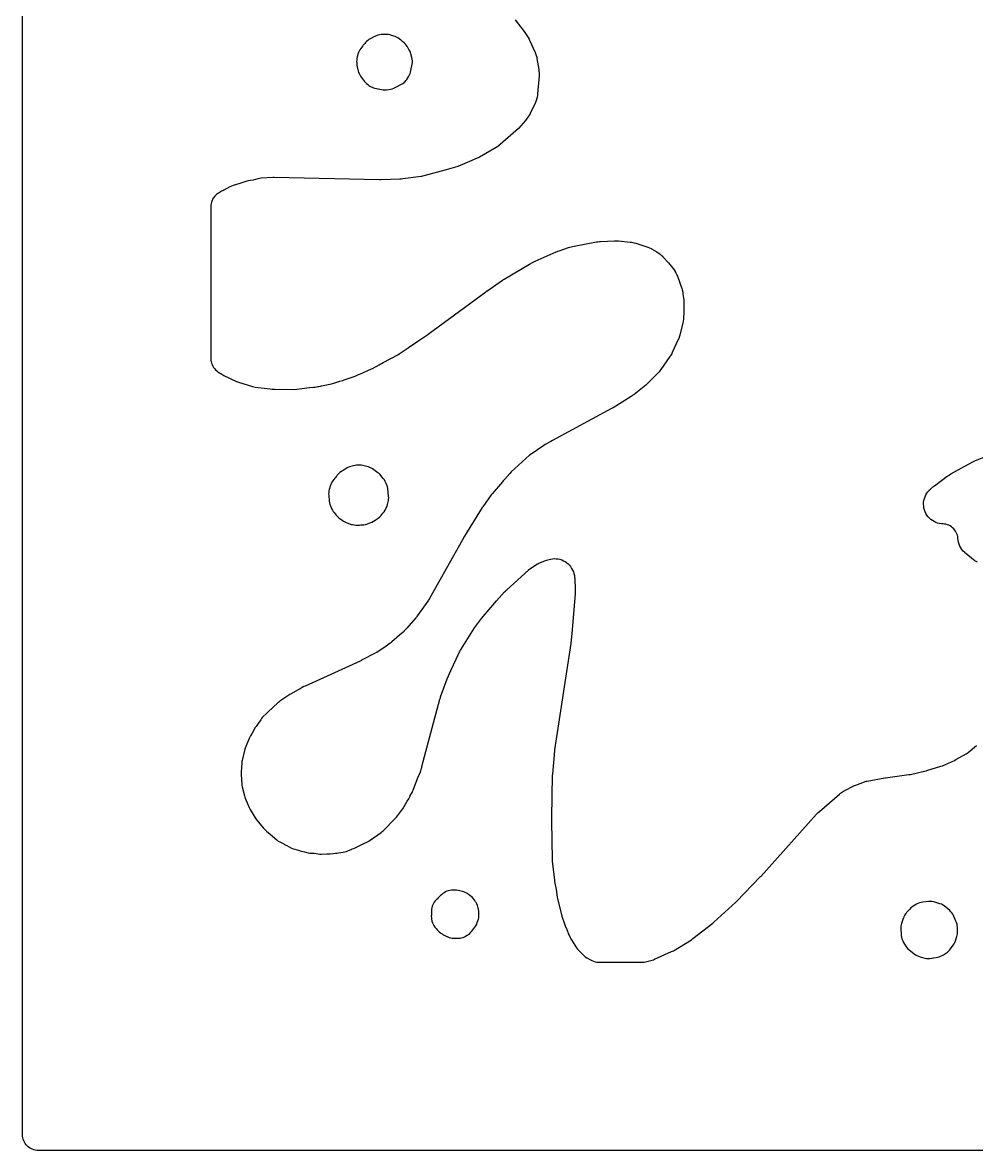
# Model space of a CAD drawing. Header units: millimetres. Extents: x 0 to 300, y 0 to 300.
# Drawn here: x -0.1 to 151.8, y -0.1 to 179.5 of the extents above; entities that cross this region are included whole.
import ezdxf

# ---------------------------------------------------------------- set-up
doc = ezdxf.new("R2010")
doc.units = ezdxf.units.MM
doc.layers.add('CUT', color=7, linetype='CONTINUOUS')

msp = doc.modelspace()

# ---------------------------------------------------------------- linework, layer by layer
at = {"layer": 'CUT'}
for points in [[(297.5872, -0.15), (2.4114, -0.15), (2.1053, -0.135), (1.8629, -0.099), (1.6252, -0.0395), (1.3944, 0.0431), (1.1729, 0.1479), (0.9627, 0.2738), (0.7659, 0.4198), (0.5844, 0.5844), (0.4198, 0.7659), (0.2738, 0.9627), (0.1479, 1.1729), (0.0431, 1.3944), (-0.0395, 1.6252), (-0.099, 1.8629), (-0.135, 2.1053), (-0.15, 2.4114), (-0.15, 297.5886)], [(78.3402, 179.9569), (79.7739, 178.1007), (80.327, 177.2606), (80.4054, 177.1362), (80.419, 177.1136), (80.5609, 176.8562), (80.5727, 176.8326), (80.636, 176.6999), (81.5254, 174.7364), (81.5902, 174.5846), (81.6012, 174.5572), (81.7016, 174.2709), (81.7764, 173.9769), (81.7824, 173.948), (81.8125, 173.7857), (82.1006, 172.0146), (82.129, 171.7987), (82.1317, 171.7563), (82.1325, 171.744), (82.1335, 171.7295), (82.1376, 171.6655), (82.1525, 171.2966), (82.1517, 171.2562), (82.1402, 171.0297), (81.9066, 168.1439), (81.888, 167.9672), (81.884, 167.9356), (81.8219, 167.5857), (81.8149, 167.5548), (81.7714, 167.3824), (81.6934, 167.1009), (81.6427, 166.9331), (81.6329, 166.9033), (81.5905, 166.7921), (80.7375, 165.0201), (80.7157, 164.9771), (80.5655, 164.7318), (80.5483, 164.7063), (80.4485, 164.566), (79.9644, 163.9173), (78.888, 162.6352), (75.9469, 160.0589), (75.8136, 159.9475), (75.7893, 159.9281), (75.5079, 159.7244), (75.4819, 159.7074), (75.3345, 159.6155), (73.6615, 158.6263), (72.6629, 158.0775), (72.5304, 158.0081), (72.4395, 157.9628), (72.3043, 157.8987), (71.4513, 157.5151), (69.2214, 156.598), (67.3441, 156.0388), (63.7668, 155.0758), (63.5621, 155.0268), (63.4223, 154.9974), (63.3757, 154.989), (62.9524, 154.9359), (60.4617, 154.6231), (60.1484, 154.5838), (59.9646, 154.5607), (56.9937, 154.4707), (56.8983, 154.4691), (56.8335, 154.4688), (56.7381, 154.4695), (39.9231, 154.8158), (39.8887, 154.8163), (39.8823, 154.8164), (39.7377, 154.8132), (37.8771, 154.7181), (37.6059, 154.6893), (37.3394, 154.6312), (36.5704, 154.4189), (36.1036, 154.3561), (35.8538, 154.3095), (35.6101, 154.2378), (34.4784, 153.8413), (33.3996, 153.5435), (33.1275, 153.4513), (32.8678, 153.3284), (31.9378, 152.8212), (31.7355, 152.7259), (31.559, 152.634), (31.3903, 152.5283), (31.3485, 152.4998), (31.1529, 152.3931), (30.9452, 152.2663), (30.7507, 152.1199), (30.5714, 151.9552), (30.409, 151.7739), (30.265, 151.5777), (30.1407, 151.3684), (30.0374, 151.148), (29.956, 150.9185), (29.8973, 150.6823), (29.8619, 150.4415), (29.85, 150.1983), (29.85, 150.1562), (29.85, 126.0451), (29.85, 125.9783), (29.8623, 125.7306), (29.8991, 125.4855), (29.9599, 125.2451), (30.0443, 125.012), (30.1513, 124.7884), (30.28, 124.5765), (30.429, 124.3783), (30.5969, 124.1959), (30.7821, 124.0311), (30.9826, 123.8853), (31.6076, 123.477), (31.9203, 123.3033), (33.9617, 122.3534), (34.2707, 122.2339), (36.4818, 121.5429), (36.6946, 121.4866), (36.9116, 121.4492), (39.2992, 121.145), (39.6152, 121.125), (40.0009, 121.125), (40.0394, 121.1216), (43.1966, 121.0707), (43.5602, 121.0914), (45.5447, 121.3502), (46.2098, 121.4057), (46.4827, 121.4437), (46.9224, 121.5299), (47.0372, 121.5448), (47.3331, 121.6017), (47.4773, 121.6386), (49.0818, 121.953), (49.4243, 122.0458), (50.3959, 122.3847), (50.8878, 122.5105), (51.1109, 122.5787), (52.8484, 123.2005), (53.0715, 123.2927), (53.2783, 123.3901), (53.3998, 123.4325), (53.5881, 123.5068), (55.4295, 124.3216), (55.6134, 124.4122), (56.6729, 124.9891), (56.8332, 125.0647), (57.0496, 125.1799), (57.3231, 125.3432), (59.6273, 126.5979), (59.8358, 126.7251), (61.2893, 127.7117), (61.3507, 127.7484), (61.3764, 127.7639), (61.3811, 127.7668), (61.4874, 127.8358), (62.9924, 128.8678), (64.4147, 129.8333), (64.4589, 129.864), (64.4687, 129.871), (64.5009, 129.8943), (73.6693, 136.6327), (73.72, 136.6693), (73.7548, 136.694), (73.8061, 136.7298), (76.3222, 138.4527), (76.4204, 138.5177), (76.4878, 138.5608), (76.588, 138.6227), (80.6415, 141.0393), (80.8156, 141.1281), (80.8655, 141.1535), (81.0204, 141.2326), (81.5157, 141.4852), (84.8861, 142.9768), (85.0496, 143.0446), (85.1618, 143.088), (85.3284, 143.148), (86.838, 143.652), (87.0733, 143.7221), (87.2346, 143.7644), (87.474, 143.8189), (91.3213, 144.5636), (91.4598, 144.5877), (91.4847, 144.5916), (91.7639, 144.6242), (91.789, 144.6262), (91.9293, 144.6346), (94.1578, 144.7265), (94.4038, 144.7286), (94.5707, 144.7245), (94.8163, 144.7105), (96.653, 144.5447), (96.8598, 144.5202), (96.8966, 144.5148), (97.3046, 144.4317), (97.3405, 144.4222), (97.5405, 144.3638), (99.3139, 143.7913), (99.4887, 143.7299), (99.991, 143.5016), (100.0701, 143.4595), (100.7922, 143.051), (100.9172, 142.9771), (101.2631, 142.7325), (101.4098, 142.6233), (101.4355, 142.6032), (101.712, 142.3641), (101.7356, 142.3416), (101.8648, 142.2122), (102.7924, 141.2369), (103.6476, 140.0992), (103.7587, 139.9433), (103.7778, 139.9149), (103.9594, 139.6135), (104.1094, 139.2952), (104.1224, 139.2636), (104.1905, 139.0846), (104.8771, 137.132), (104.9371, 136.9462), (104.9469, 136.9128), (105.0374, 136.533), (105.0438, 136.4987), (105.0741, 136.3058), (105.1981, 135.3558), (105.2138, 135.2141), (105.2162, 135.1887), (105.2258, 135.0092), (105.1964, 133.1594), (105.183, 132.5579), (105.1728, 132.3517), (105.1699, 132.3149), (105.1154, 131.9059), (105.1086, 131.8697), (105.0645, 131.668), (104.5858, 129.7326), (104.5389, 129.5607), (104.5298, 129.5301), (104.4118, 129.1939), (104.3998, 129.1644), (104.3289, 129.0009), (103.3753, 126.9361), (103.2994, 126.7811), (103.2852, 126.7537), (103.1124, 126.4552), (103.0958, 126.4293), (102.9992, 126.2863), (101.5552, 124.2493), (101.3884, 124.0314), (101.2699, 123.8878), (101.0877, 123.6827), (100.1369, 122.6886), (99.1432, 121.7251), (97.2823, 120.2608), (97.112, 120.1344), (96.9939, 120.0519), (96.8167, 119.9353), (93.9382, 118.1564), (93.8449, 118.1006), (93.7809, 118.0636), (93.6861, 118.0106), (84.3072, 112.9407), (84.0335, 112.798), (83.9282, 112.7358), (83.1196, 112.2987), (82.885, 112.1546), (80.8818, 110.7671), (80.633, 110.5703), (77.6999, 107.9308), (77.4757, 107.7014), (76.6871, 106.7832), (76.6364, 106.7325), (76.4223, 106.4884), (76.3245, 106.3611), (74.6648, 104.4287), (74.5272, 104.2532), (73.1803, 102.3683), (73.1632, 102.3441), (73.1602, 102.3397), (73.0914, 102.2355), (70.2609, 97.7072), (70.2263, 97.6502), (70.2188, 97.6374), (70.1942, 97.5947), (64.6683, 87.7682), (64.5721, 87.6067), (64.504, 87.4986), (64.3998, 87.3421), (62.802, 85.0686), (62.6894, 84.9166), (62.6103, 84.8153), (62.4902, 84.6692), (61.0692, 83.0275), (60.7842, 82.7114), (60.679, 82.6016), (60.66, 82.5822), (60.4872, 82.4174), (59.9343, 81.9226), (58.7065, 80.8531), (58.5185, 80.6997), (58.4406, 80.6402), (58.4338, 80.6352), (57.7678, 80.1778), (56.2817, 79.1889), (56.2061, 79.1414), (56.1398, 79.1042), (53.8789, 77.9243), (53.7878, 77.8783), (53.7254, 77.8478), (53.6331, 77.8044), (44.8677, 73.8205), (44.6839, 73.7276), (44.3876, 73.5623), (44.2254, 73.4814), (44.0658, 73.3864), (44.0249, 73.3599), (42.6383, 72.5861), (42.4618, 72.4777), (40.8444, 71.3904), (40.6821, 71.2715), (40.5299, 71.14), (39.007, 69.713), (38.7115, 69.4397), (38.6522, 69.3806), (38.197, 68.954), (38.0474, 68.8012), (37.9113, 68.6362), (37.7898, 68.4602), (37.4161, 67.8657), (37.172, 67.5607), (37.0475, 67.391), (36.9378, 67.2114), (36.4336, 66.3027), (36.1605, 65.8683), (36.0486, 65.6707), (35.955, 65.4639), (35.3357, 63.9111), (35.2252, 63.5612), (34.8487, 61.9716), (34.8109, 61.7788), (34.7885, 61.5837), (34.6755, 60.0886), (34.6684, 59.9036), (34.675, 59.7186), (34.7872, 58.1787), (34.8114, 57.9695), (34.853, 57.763), (35.2089, 56.3168), (35.2632, 56.1283), (35.3321, 55.9446), (35.9404, 54.4989), (36.1018, 54.1808), (36.9186, 52.8213), (37.0266, 52.6566), (37.1473, 52.5009), (38.2497, 51.1884), (38.3093, 51.1228), (38.3289, 51.0984), (38.5053, 50.901), (38.7016, 50.7233), (39.29, 50.2449), (40.3596, 49.3169), (40.5912, 49.1387), (40.8419, 48.9887), (41.4545, 48.6692), (41.6057, 48.5789), (41.7942, 48.4771), (41.9667, 48.4021), (42.7025, 48.0184), (42.9673, 47.8993), (43.2442, 47.8118), (43.9947, 47.6215), (44.0645, 47.5947), (44.3124, 47.514), (44.5674, 47.4595), (44.7468, 47.4309), (45.3768, 47.2712), (45.6362, 47.2199), (45.8996, 47.1963), (46.3119, 47.1812), (46.9325, 47.0822), (47.2061, 47.0538), (47.4811, 47.0557), (48.3202, 47.1077), (48.4974, 47.1012), (48.6918, 47.1017), (48.8856, 47.1172), (49.329, 47.1702), (49.6966, 47.193), (49.9505, 47.2218), (50.1793, 47.2719), (50.952, 47.3642), (51.2075, 47.4083), (51.4571, 47.4786), (51.6981, 47.5745), (52.2933, 47.8476), (52.3828, 47.8721), (52.6199, 47.9496), (52.848, 48.0505), (53.9189, 48.5891), (54.2462, 48.744), (54.8312, 49.0125), (55.0491, 49.1258), (55.2548, 49.2599), (56.9729, 50.5043), (57.1344, 50.6317), (57.2848, 50.7719), (59.2222, 52.7327), (59.4158, 52.9531), (60.2246, 53.9911), (60.4153, 54.2736), (61.1274, 55.5014), (61.3721, 55.8704), (61.4912, 56.0694), (61.5914, 56.2785), (61.6273, 56.3634), (61.9044, 56.8413), (62.0024, 57.0281), (62.0844, 57.2224), (62.7804, 59.0899), (63.2289, 60.1501), (63.2949, 60.324), (63.3478, 60.5023), (63.4536, 60.9142), (63.4848, 61.0119), (66.3541, 71.7232), (66.393, 71.8584), (66.4212, 71.9498), (66.4652, 72.0834), (67.4807, 74.9838), (68.0962, 76.3101), (68.5154, 77.2134), (68.9204, 78.0861), (69.2058, 78.7011), (69.4928, 79.2708), (69.5777, 79.4296), (69.6379, 79.536), (69.7302, 79.6906), (71.8801, 83.099), (71.9795, 83.2486), (72.0495, 83.3485), (72.1559, 83.4931), (72.9772, 84.5546), (75.3483, 87.3847), (76.6537, 88.8198), (76.7775, 88.9495), (76.8636, 89.0356), (76.9934, 89.1592), (80.4512, 92.2981), (80.4596, 92.3053), (80.5326, 92.359), (80.6938, 92.4713), (81.9136, 93.2749), (81.9699, 93.31), (82.1118, 93.3711), (83.3188, 93.8525), (83.5174, 93.9252), (83.5532, 93.9372), (83.9451, 94.0443), (84.2833, 94.0984), (84.5764, 94.116), (84.8707, 94.1062), (85.1641, 94.0687), (85.4539, 94.0038), (85.7512, 93.907), (86.0233, 93.7884), (86.2849, 93.6434), (86.5315, 93.4742), (86.7609, 93.2824), (86.9711, 93.0696), (87.1601, 92.8378), (87.3395, 92.5694), (87.4983, 92.2753), (87.6171, 91.9976), (87.7044, 91.7291), (87.7673, 91.4539), (87.8088, 91.1473), (87.8115, 91.1174), (87.8229, 90.9494), (87.9008, 89.2212), (87.904, 88.9829), (87.901, 88.8211), (87.889, 88.5831), (87.4097, 82.76), (87.1973, 80.5742), (84.6196, 63.6352), (84.6154, 63.6066), (84.6147, 63.6014), (84.6007, 63.4805), (84.2652, 59.7947), (84.2624, 59.7613), (84.2619, 59.7555), (84.255, 59.6153), (84.1121, 52.8802), (84.1116, 52.8251), (84.1116, 52.8128), (84.112, 52.7722), (84.1125, 52.7406), (84.112, 52.6829), (84.112, 52.6678), (84.1128, 52.6178), (84.1189, 52.3683), (84.225, 46.1532), (84.2413, 45.9081), (84.5913, 42.8879), (84.6232, 42.6855), (84.8775, 41.4138), (85.0508, 40.2072), (85.0958, 39.9738), (85.7787, 37.1564), (85.8723, 36.8549), (86.1484, 36.1306), (86.2093, 35.9228), (86.3057, 35.6523), (86.5607, 35.0491), (86.7301, 34.6048), (86.8053, 34.428), (86.894, 34.2576), (86.8989, 34.249), (87.104, 33.7637), (87.1991, 33.5638), (87.3115, 33.3731), (88.125, 32.1235), (88.2883, 31.9007), (88.4752, 31.6971), (89.2944, 30.8986), (89.5147, 30.7077), (89.7557, 30.5436), (90.322, 30.2047), (90.5604, 30.079), (90.8109, 29.9797), (91.0707, 29.9079), (91.3366, 29.8645), (91.6057, 29.85), (91.666, 29.85), (98.6554, 29.85), (98.6789, 29.85), (98.8938, 29.8593), (99.1072, 29.887), (99.3175, 29.9329), (100.1657, 30.1571), (100.3632, 30.2181), (100.555, 30.2952), (103.2729, 31.5212), (103.5455, 31.6649), (106.431, 33.4225), (106.6706, 33.5883), (109.8359, 36.0638), (109.8658, 36.0876), (109.8712, 36.0919), (109.9932, 36.197), (113.4724, 39.3957), (113.4924, 39.4144), (113.4958, 39.4175), (113.5772, 39.4976), (117.3867, 43.4206), (117.4248, 43.4606), (117.4331, 43.4696), (117.4606, 43.4996), (126.3528, 53.3888), (126.5153, 53.5585), (126.6292, 53.6702), (126.802, 53.8294), (129.9949, 56.5911), (130.1417, 56.7117), (130.1685, 56.7326), (130.4793, 56.9507), (130.5081, 56.9687), (130.6714, 57.0657), (131.0939, 57.3023), (132.062, 57.8087), (132.2666, 57.908), (132.4074, 57.9711), (132.6176, 58.0578), (133.9771, 58.5706), (134.0908, 58.605), (134.1159, 58.6115), (134.2564, 58.6453), (134.4122, 58.6796), (137.2403, 59.1896), (137.3083, 59.2018), (137.3586, 59.2109), (137.3662, 59.2123), (141.0865, 59.7111), (141.3094, 59.7513), (143.7611, 60.3095), (143.7965, 60.3179), (143.803, 60.3194), (143.9503, 60.36), (146.1466, 61.0384), (146.4133, 61.1377), (148.3187, 61.9736), (148.5607, 62.0958), (150.1799, 63.027), (150.3448, 63.1306), (150.501, 63.2466), (151.8428, 64.3264)], [(151.9785, 93.5526), (151.6007, 93.7863), (151.5684, 93.809), (151.3905, 93.9423), (150.138, 94.9396), (149.9926, 95.0615), (149.9672, 95.084), (149.7176, 95.3278), (149.5136, 95.572), (149.3353, 95.8357), (149.1846, 96.116), (149.063, 96.4101), (148.9718, 96.7151), (148.9118, 97.0276), (148.8812, 97.374), (148.8487, 97.6111), (148.7937, 97.8441), (148.7167, 98.0707), (148.6183, 98.2888), (148.4996, 98.4966), (148.3615, 98.6921), (148.2054, 98.8735), (148.0326, 99.0391), (147.8448, 99.1875), (147.6436, 99.3172), (147.431, 99.427), (147.2089, 99.5161), (146.9792, 99.5835), (146.7442, 99.6286), (146.5059, 99.651), (146.2571, 99.6625), (145.9522, 99.7067), (145.653, 99.7806), (145.3625, 99.8834), (145.0834, 100.0142), (144.8185, 100.1716), (144.5703, 100.3542), (144.3411, 100.5602), (144.1332, 100.7877), (143.9486, 101.0344), (143.789, 101.298), (143.6559, 101.5759), (143.5507, 101.8656), (143.4744, 102.1641), (143.4276, 102.4687), (143.4109, 102.7764), (143.4243, 103.0843), (143.4679, 103.3894), (143.5411, 103.6887), (143.6432, 103.9795), (143.7733, 104.2588), (143.9301, 104.5241), (144.1121, 104.7727), (144.3374, 105.0245), (144.3604, 105.0478), (144.4927, 105.1754), (144.6833, 105.3504), (144.8287, 105.4772), (144.9297, 105.5608), (145.0308, 105.6402), (145.1308, 105.7167), (147.1607, 107.2277), (147.374, 107.3753), (147.5222, 107.4704), (147.7453, 107.6029), (151.1768, 109.4841), (151.358, 109.5772), (151.4828, 109.637), (151.6689, 109.7201), (153.5885, 110.5154)]]:
    msp.add_lwpolyline(points, dxfattribs=at)
for points in [[(53.0943, 173.013), (53.0942, 172.9745), (53.108, 172.7062), (53.1505, 172.441), (53.2212, 172.1819), (53.2582, 172.0702), (53.2695, 172.0092), (53.321, 171.7876), (53.3924, 171.5716), (53.4832, 171.3629), (53.5925, 171.1634), (53.7196, 170.9747), (54.3538, 170.1192), (54.5007, 169.9391), (54.6637, 169.7735), (54.8414, 169.6237), (55.0323, 169.4911), (55.1833, 169.3962), (55.3737, 169.2879), (55.5729, 169.1967), (55.7793, 169.1233), (55.9914, 169.0682), (55.9945, 169.0676), (56.001, 169.0648), (56.2305, 168.9923), (56.466, 168.9423), (56.4793, 168.9401), (56.491, 168.9371), (57.0379, 168.8227), (57.2959, 168.7827), (57.5567, 168.7698), (57.8174, 168.7841), (58.2255, 168.8281), (58.4964, 168.8724), (58.7609, 168.9462), (59.0157, 169.0485), (59.4553, 169.2538), (59.6419, 169.3507), (59.783, 169.4398), (59.8165, 169.457), (59.8239, 169.4618), (60.024, 169.557), (60.2426, 169.6746), (60.4484, 169.8133), (60.6395, 169.9717), (60.653, 169.9841), (60.8, 170.1305), (60.9343, 170.2885), (61.0551, 170.4571), (61.3702, 170.9381), (61.4956, 171.152), (61.5992, 171.3772), (61.68, 171.6116), (61.7372, 171.8528), (61.9223, 172.8523), (61.9574, 173.125), (61.9624, 173.3999), (61.9371, 173.6737), (61.882, 173.9431), (61.7347, 174.5036), (61.6527, 174.759), (61.5438, 175.0041), (61.4093, 175.2361), (61.2912, 175.4168), (61.2898, 175.4195), (61.1652, 175.6199), (61.1174, 175.6826), (61.0084, 175.8493), (60.8416, 176.0757), (60.6504, 176.2818), (60.4645, 176.4417), (60.3453, 176.5496), (60.163, 176.6866), (60.0883, 176.7328), (59.8655, 176.9036), (59.6554, 177.0483), (59.4317, 177.1708), (59.1966, 177.2699), (58.6525, 177.4673), (58.4127, 177.5409), (58.1666, 177.5901), (57.9169, 177.6143), (57.666, 177.6135), (56.9855, 177.5769), (56.7206, 177.5484), (56.4602, 177.492), (56.2073, 177.4081), (55.9648, 177.2978), (55.7175, 177.169), (55.6996, 177.1612), (55.6592, 177.1386), (55.2516, 176.9263), (55.039, 176.8019), (54.8396, 176.6571), (54.6555, 176.4934), (54.4883, 176.3124), (54.3643, 176.164), (54.2672, 176.0661), (54.1283, 175.8993), (54.056, 175.7951), (53.882, 175.587), (53.7299, 175.3852), (53.5991, 175.1692), (53.4907, 174.941), (53.4527, 174.8344), (53.3924, 174.7269), (53.2878, 174.4824), (53.2098, 174.2281), (53.1698, 174.0681), (53.1144, 173.7705), (53.1006, 173.5514), (53.0944, 173.5106), (53.0815, 173.2737), (53.0911, 173.0367)], [(48.6325, 104.2021), (48.7226, 103.2777), (48.7621, 103.0163), (48.829, 102.7605), (48.9225, 102.5132), (49.1404, 102.018), (49.2372, 101.8219), (49.3507, 101.6349), (49.4801, 101.4586), (49.8126, 101.045), (50.0172, 100.82), (50.2476, 100.6215), (50.7585, 100.2329), (51.0099, 100.0646), (51.2799, 99.9279), (51.7725, 99.7149), (51.9861, 99.6339), (52.2061, 99.5728), (52.4308, 99.532), (52.9427, 99.463), (53.2473, 99.4407), (53.5523, 99.4558), (53.7489, 99.4776), (53.807, 99.4779), (54.0304, 99.489), (54.252, 99.5201), (54.4262, 99.5606), (54.4806, 99.5691), (54.7004, 99.6245), (54.9144, 99.6995), (55.5002, 99.9353), (55.7684, 100.0622), (56.0197, 100.22), (56.4917, 100.5571), (56.7195, 100.7408), (56.9243, 100.9499), (57.2674, 101.344), (57.4495, 101.5802), (57.6021, 101.8364), (57.8069, 102.2319), (57.9212, 102.4865), (58.0063, 102.7523), (58.1074, 103.141), (58.1547, 103.3651), (58.1814, 103.5925), (58.1872, 103.8215), (58.172, 104.05), (58.0325, 105.2869), (57.9843, 105.5684), (57.9044, 105.8426), (57.7936, 106.1059), (57.6465, 106.4065), (57.5037, 106.6598), (57.3324, 106.8947), (56.9609, 107.3468), (56.8147, 107.5096), (56.6548, 107.659), (56.4825, 107.7938), (55.6228, 108.4078), (55.4154, 108.541), (55.1959, 108.6531), (54.9665, 108.7431), (54.7293, 108.81), (54.0671, 108.9621), (53.8202, 109.0058), (53.5701, 109.0247), (53.3195, 109.0184), (53.0707, 108.987), (52.3827, 108.8649), (52.1469, 108.8112), (51.9175, 108.7349), (51.6965, 108.6369), (51.4859, 108.5179), (51.1767, 108.3229), (51.0962, 108.2852), (50.9086, 108.1765), (50.7311, 108.052), (50.6827, 108.0113), (50.6289, 107.9774), (50.3964, 107.8115), (50.1844, 107.6202), (49.9955, 107.4059), (49.9202, 107.3098), (49.8639, 107.2527), (49.7061, 107.0568), (49.6298, 106.9397), (49.307, 106.5282), (49.1665, 106.3299), (49.0459, 106.1189), (48.9463, 105.8972), (48.8687, 105.6669), (48.7155, 105.1263), (48.6624, 104.8991), (48.6308, 104.6681), (48.6208, 104.4351)], [(65.5485, 35.4404), (65.6974, 35.2734), (65.7489, 35.204), (65.918, 34.9969), (66.0734, 34.8238), (66.2442, 34.6659), (66.4289, 34.5245), (66.503, 34.473), (66.6895, 34.3317), (66.8901, 34.2075), (66.9194, 34.1929), (67.0009, 34.1421), (67.2208, 34.0333), (67.4502, 33.9466), (67.4802, 33.9369), (67.6251, 33.8734), (67.8485, 33.7881), (68.0789, 33.7245), (68.3145, 33.6832), (68.5528, 33.6646), (69.1111, 33.6478), (69.337, 33.6512), (69.5617, 33.675), (69.7833, 33.719), (69.8034, 33.724), (70.0272, 33.7902), (70.2438, 33.8771), (70.4514, 33.9837), (70.6957, 34.124), (70.9068, 34.2598), (71.1033, 34.4161), (71.2831, 34.5913), (71.4444, 34.7837), (71.9354, 35.4328), (72.0837, 35.6521), (72.208, 35.8859), (72.3069, 36.1316), (72.4108, 36.4351), (72.4785, 36.6697), (72.5229, 36.9097), (72.5438, 37.1529), (72.5436, 37.1689), (72.5641, 37.3623), (72.5651, 37.6153), (72.5406, 37.867), (72.4734, 38.3188), (72.4677, 38.3687), (72.4575, 38.4147), (72.4126, 38.6372), (72.3359, 38.8833), (72.2341, 39.1202), (72.1086, 39.3453), (72.0432, 39.4495), (72.0382, 39.4592), (71.9176, 39.666), (71.7778, 39.8604), (71.7654, 39.8746), (71.7163, 39.9444), (71.5424, 40.1431), (71.3486, 40.3224), (71.137, 40.4802), (71.0584, 40.5325), (70.924, 40.6372), (70.7301, 40.7614), (70.5854, 40.8362), (70.5709, 40.845), (70.5335, 40.8631), (70.5256, 40.8672), (70.5222, 40.8685), (70.3656, 40.9444), (70.152, 41.0247), (69.9659, 41.0759), (69.7601, 41.1485), (69.5053, 41.2235), (69.244, 41.271), (68.9791, 41.2904), (68.4322, 41.3016), (68.187, 41.2945), (67.9436, 41.2635), (67.7045, 41.2087), (67.4719, 41.1308), (67.2481, 41.0305), (67.0351, 40.9087), (66.8351, 40.7666), (66.6501, 40.6056), (66.6204, 40.5772), (66.6161, 40.5747), (66.4257, 40.4407), (66.4074, 40.4265), (66.2203, 40.2661), (66.05, 40.088), (65.8981, 39.8941), (65.8813, 39.8677), (65.772, 39.7627), (65.6049, 39.5859), (65.4557, 39.3936), (65.3259, 39.1877), (65.2168, 38.9702), (65.1293, 38.7431), (65.0644, 38.5085), (65.0225, 38.2688), (65.0042, 38.0261), (64.9956, 37.7067), (64.9816, 37.5389), (64.9851, 37.3124), (64.9806, 37.1457), (64.9854, 36.91), (65.0124, 36.6758), (65.0614, 36.4451), (65.081, 36.37), (65.1606, 36.1205), (65.2659, 35.8806), (65.3957, 35.6531)], [(139.7866, 35.0963), (139.8179, 34.3252), (139.8423, 34.0639), (139.8939, 33.8067), (139.9723, 33.5562), (140.096, 33.223), (140.2163, 32.9501), (140.3683, 32.6935), (140.5584, 32.4122), (140.7053, 32.2163), (140.8706, 32.0358), (141.0528, 31.8722), (141.9095, 31.1759), (142.1273, 31.0176), (142.3609, 30.8836), (142.6075, 30.7755), (142.8644, 30.6945), (143.623, 30.4997), (143.8899, 30.4464), (144.161, 30.4225), (144.4332, 30.4282), (144.7031, 30.4634), (144.7968, 30.4809), (144.9779, 30.5086), (145.4024, 30.5938), (145.6523, 30.6403), (145.8912, 30.6971), (146.1234, 30.7771), (146.3466, 30.8795), (146.5587, 31.0033), (147.0465, 31.321), (147.2327, 31.4549), (147.4059, 31.6052), (147.5646, 31.7709), (147.7074, 31.9503), (148.1298, 32.5341), (148.2702, 32.751), (148.3875, 32.9812), (148.4804, 33.2222), (148.7096, 33.9229), (148.7694, 34.1374), (148.8098, 34.3563), (148.8306, 34.578), (148.8315, 34.8006), (148.8069, 35.4126), (148.7848, 35.6589), (148.7385, 35.9017), (148.6683, 36.1388), (148.5752, 36.3678), (148.1649, 37.2486), (148.0482, 37.4695), (147.9101, 37.6777), (147.7518, 37.8711), (147.5751, 38.0476), (146.9476, 38.6148), (146.7384, 38.7844), (146.512, 38.9305), (146.2713, 39.0514), (146.0189, 39.1457), (145.2263, 39.3941), (144.9764, 39.4585), (144.7212, 39.4967), (144.4634, 39.5085), (144.2057, 39.4936), (143.2829, 39.3923), (143.019, 39.3489), (142.7614, 39.2776), (142.5128, 39.1793), (142.2761, 39.0549), (141.7544, 38.7441), (141.5597, 38.6153), (141.3778, 38.469), (141.2103, 38.3063), (141.0587, 38.1287), (140.9193, 37.9489), (140.8525, 37.8889), (140.7005, 37.7253), (140.5637, 37.5488), (140.5392, 37.5141), (140.3939, 37.2824), (140.2748, 37.0362), (140.1987, 36.8217), (140.1774, 36.7686), (139.9169, 36.0005), (139.8533, 35.7799), (139.8101, 35.5544), (139.7878, 35.3259)]]:
    msp.add_lwpolyline(points, close=True, dxfattribs=at)

doc.saveas('drawing.dxf')
